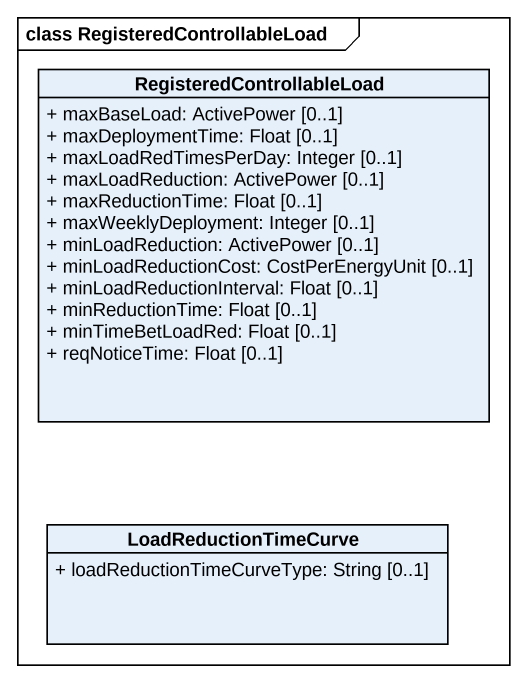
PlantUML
@startuml
mainframe class RegisteredControllableLoad
hide circle
hide empty members
skinparam classAttributeIconSize 0
class RegisteredControllableLoad {
  + maxBaseLoad: ActivePower [0..1]
  + maxDeploymentTime: Float [0..1]
  + maxLoadRedTimesPerDay: Integer [0..1]
  + maxLoadReduction: ActivePower [0..1]
  + maxReductionTime: Float [0..1]
  + maxWeeklyDeployment: Integer [0..1]
  + minLoadReduction: ActivePower [0..1]
  + minLoadReductionCost: CostPerEnergyUnit [0..1]
  + minLoadReductionInterval: Float [0..1]
  + minReductionTime: Float [0..1]
  + minTimeBetLoadRed: Float [0..1]
  + reqNoticeTime: Float [0..1]
}
class LoadReductionTimeCurve {
  + loadReductionTimeCurveType: String [0..1]
}
@enduml
